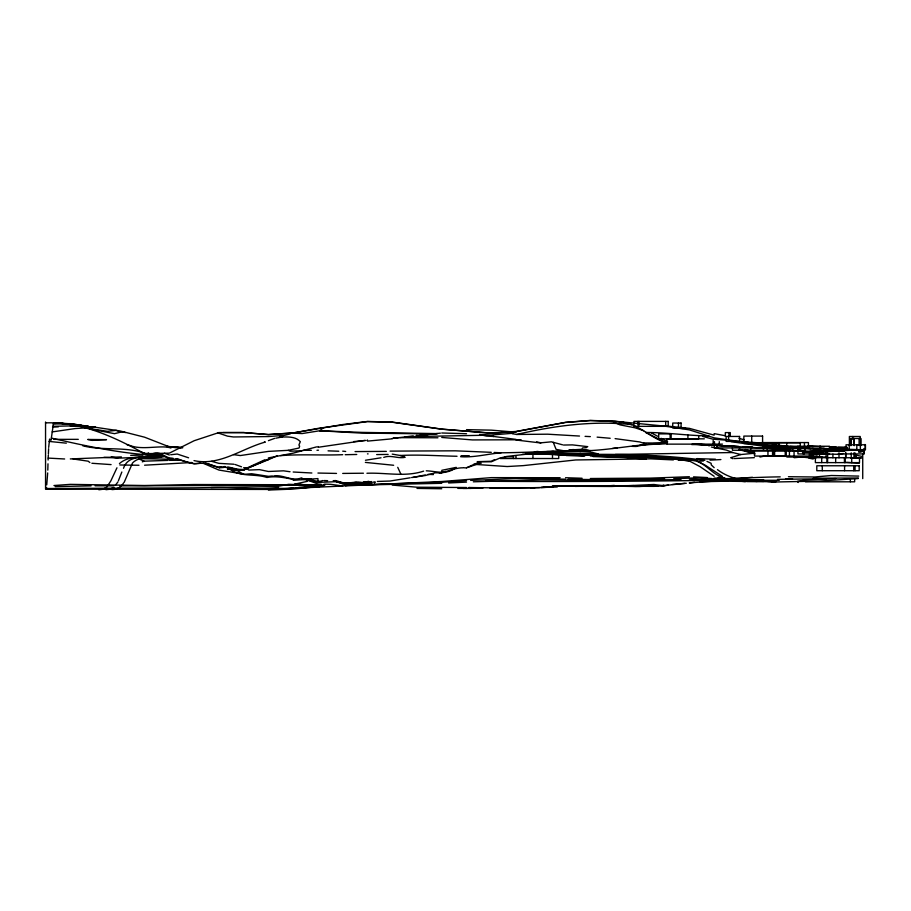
<?xml version="1.0" encoding="UTF-8"?>
<svg xmlns="http://www.w3.org/2000/svg" width="911" height="911" viewBox="0 0 911 911"><rect width="100%" height="100%" fill="white"/><g stroke="black" fill="none" stroke-linecap="round" stroke-linejoin="round"><path stroke-width="1.37" d="M856.283 455.238L861.749 456.343M47.805 470.133L47.987 463.813M668.264 485.073L663.265 485.996L663.254 485.062M47.679 472.946L46.734 484.903M48.397 453.963L48.625 448.69M48.101 460.021L48.329 455.17M48.693 447.369L49.57 439.068M46.62 487.442L46.324 489.173L268.415 489.446L342.707 486.03L367.133 482.545M243.658 467.685L248.339 467.878L247.336 469.028L248.874 470.076L259.384 469.62L268.415 471.488L283.526 470.828L290.017 471.739M121.846 472.012L118.43 480.678M124.158 482.386L132.482 463.039C140.248 454.851 153.822 459.019 163.832 456.696M123.509 468.288C128.986 451.981 150.395 459.52 163.137 456.16M116.961 467.798L110.857 480.883L106.701 487.169L102.738 489.298L98.832 489.776M858.23 478.56L817.93 481.145L774.805 481.999L767.552 481.464M115.31 485.369L117.963 481.851M374.387 483.194L375.309 481.987L373.123 482.113M123.497 483.103C121.049 487.18 116.631 489.697 111.871 489.606M411.578 477.569L425.335 475.519L435.287 472.798L441.357 472.82L441.915 470.281L456.263 467.366M695.617 444.158L782.344 449.237L772.107 448.053L762.245 445.433L775.489 445.832L772.835 444.716M511.287 431.939L513.383 432.85L512.255 433.682L516.696 434.467L547.682 434.194L579.51 436.05M370.823 483.946L372.144 482.819L367.475 483.582L363.409 482.967M119.432 463.585C130.341 453.94 147.24 458.757 160.757 455.99M144.598 452.79L142.036 452.926L145.578 454.635L158.48 455.568C122.37 453.917 86.556 446.185 51.437 438.1M55.195 423.49L54.899 422.647L53.225 423.934L70.318 423.649L81.341 425.278L54.922 422.715M53.419 423.774L51.05 440.241L50.458 439.694M274.644 438.385L268.415 440.662M323.656 427.544L319.681 430.766L302.099 433.568L293.183 433.124M754.149 453.279L740.791 454.543L730.679 457.743L732.956 458.723M194.009 460.613C219.449 466.238 241.506 448.679 265.09 442.12L264.179 442.302L264.953 441.892M454.783 468.413C445.821 475.064 436.005 471.146 426.257 470.816M53.715 423.604L54.011 423.433C68.063 422.932 81.694 426.359 95.678 427.327L85.543 426.61M667.273 443.406L639.864 445.194M114.023 487.146L109.969 489.23L105.915 489.685M494.593 459.577L491.291 461.262L477.239 461.661L479.471 463.3L467.514 467.548M227.773 466.899L235.755 468.789L234.799 469.336L243.658 470.008L267.185 459.679M268.415 459.668L277.081 455.83M243.658 470.008L247.598 468.277M264.964 459.713L243.658 469.507L227.477 468.926L237.68 470.782L243.658 474.369L251.652 473.731L268.415 476.328L272.503 475.975M210.919 487.544C233.341 487.078 256.435 490.118 278.561 487.613L276.933 486.531L194.134 487.829L46.438 488.524M243.658 469.746L268.415 459.702L268.415 457.926L293.183 453.154L316.641 446.868M268.415 459.133L272.332 457.573M142.298 461.866L144.086 461.182L167.988 460.385M466.523 467.719L480.165 461.672L491.291 461.797L499.797 458.074L506.607 456.468L544.846 452.084L589.576 450.649L572.939 449.556L568.544 450.307C596.056 452.813 625.185 445.786 653.267 444.01M584.008 450.512C556.359 450.74 528.756 452.539 501.13 452.79C487.692 453.894 474.244 457.698 460.636 456.718M358.148 482.386L342.707 482.989L338.277 481.372M147.833 453.257L148.687 453.257M290.256 433.921L284.289 435.39M427.487 434.035L425.346 434.661L437.439 433.602L362.043 432.395L319.681 430.766L361.451 433.112L432.326 433.887L416.999 435.606M370.435 484.31L367.475 485.107L345.463 485.13M369.707 484.242L356.007 485.028M318.896 482.352L338.71 481.6M240.39 469.871L231.132 470.099C242.212 477.113 255.057 473.561 266.98 477.478C275.782 475.793 284.471 477.637 293.183 479.402M423.615 471.146C405.441 477.159 386.162 472.57 367.475 473.242L366.928 473.264M233.501 454.635L240.322 455.557L268.415 451.389L288.263 450.33L299.081 448.018L299.628 446.208L298.91 444.967L300.311 441.687C295.415 436.073 286.84 436.961 280.019 437.098L279.506 436.654M425.243 474.984L412.877 477.432M276.933 486.531L288.696 484.31L307.724 485.005M365.459 460.249L381.026 457.789M301.575 479.311L311.05 478.935M361.553 483.126L366.575 482.044L363.694 482.249M553.341 451.344L544.789 452.346L536.784 451.4M516.696 434.467C554.298 425.688 593.038 420.506 631.619 424.606C643.883 429.343 653.836 439.239 666.579 442.94M282.034 437.029L275.874 438.18M704.875 460.328C659.097 454.111 611.839 453.849 565.572 454.703L525.636 453.86M170.687 454.748L177.189 454.031L188.588 457.8M345.03 483.377L356.087 482.488M617.248 447.848L612.534 448.417M322.79 480.518C316.356 483.411 310.48 477.478 303.944 479.573L301.575 477.865C291.873 481.748 283.321 474.46 273.869 475.861M416.168 435.378L416.999 435.242M710.011 460.157L720.897 459.565M364.719 440.446L317.939 447.312L317.939 446.527M681.804 428.466L685.744 428.295M370.048 481.612L365.231 482.078M410.223 477.785L389.976 481.042L377.348 481.452M463.141 467.787C454.726 467.742 447.347 471.83 439.318 473.128M383.736 457.379C390.944 454.635 398.073 458.939 405.167 457.299L400.214 455.489L392.231 454.122M441.755 437.451L472.422 439.922L521.16 439.774M805.301 447.961L776.195 447.016L789.939 450.091M390.056 451.116L455.409 450.82L491.291 452.323M323.576 486.03L293.183 489.07L268.415 490.05M689.388 483.001L694.467 482.306M199.942 463.039L194.134 463.824L175.379 458.814M319.75 486.44L293.183 488.342L276.534 488.467M87.581 427.749L75.192 428.557L52.178 431.916M366.085 440.423L353.684 441.596M734.255 458.563L754.331 457.664M780.226 476.863C749.901 477.182 719.713 479.949 689.388 479.163M371.631 481.577L364.981 482.17M686.347 483.251L672.455 484.436M837.972 454.202L843.324 453.553M316.982 450.285L318.486 450.182M280.634 455.637C301.12 454.042 322.061 455.523 342.707 454.691M286.111 488.877L293.183 488.034M416.999 435.834L440.389 433.146M298.74 487.408L317.939 485.472M280.816 436.517L283.014 436.278L283.617 435.412L268.415 436.563L233.41 436.961L227.477 436.141L217.9 432.884M689.388 482.864L714.156 481.099L774.942 481.771M752.44 477.273L738.923 478.457L714.156 478.73M666.51 442.803L645.648 432.474C666.806 432.44 687.942 435.709 708.94 435.925M664.631 485.426L635.616 486.52L607.307 486.018M541.874 452.22L534.358 452.687M70.318 458.928L121.379 456.912M362.498 482.363L354.231 482.83M413.275 435.948L392.231 438.453M191.754 462.515L144.598 465.202M392.231 438.817L367.475 441.106L367.475 440.002M662.661 443.384L653.096 443.657L667.148 443.452M200.727 463.198C192.506 464.929 184.557 461.376 177.019 458.552M225.7 466.887C217.831 469.723 211.887 463.915 204.918 463.266M699.591 481.668L702.244 481.429M437.94 437.781L399.701 437.667M806.417 446.891L809.344 446.675L808.125 446.561M360.597 482.409L342.707 483.923L333.665 480.666M367.475 481.828L363.5 482.01M648.746 484.777L649.998 485.734L663.276 485.802L653.973 484.493L611.771 486.474L552.203 486.178L634.01 485.609M52.519 427.168L58.361 426.826M614.333 485.392L605.12 486.087L574.716 485.768M759.945 457.037L764.34 456.104L787.104 456.354M836.81 449.18L844.793 449.351M861.658 449.59L815.846 452.323L795.474 450.717M512.642 433.283L491.291 435.025L479.55 434.456L486.485 436.107L493.808 436.483M53.954 485.517L70.318 484.367L144.598 485.517L194.134 484.527L308.339 484.754M293.183 480.325L317.939 478.594L317.939 481.543M388.12 454.43L376.664 454.578M473.72 464.314L507.199 466.534L523.381 465.612L575.729 459.964L650.693 458.848L673.366 459.918M347.057 485.244L346.727 484.037L344.199 484.208L343.8 482.864L333.232 480.598M364.07 482.568L369.046 481.486L367.577 481.464M466.523 480.621L441.755 482.272L363.341 484.754M590.339 486.098L575.126 486.235M829.522 453.826L825.878 454.065L815.846 452.323M70.318 426.132L81.478 426.382M353.719 482.671L359.219 482.329M84.028 425.904L88.435 426.257L70.318 423.786L54.785 422.75M393.472 438.043L398.449 437.747M150.372 456.775L153.173 456.605M470.645 480.382L516.047 478.582L565.572 479.175M502.656 487.977L506.789 487.738L489.788 487.943M557.304 486.975C527.856 488.159 498.294 488.034 468.835 487.51L472.262 488.342L482.91 488.125M835.66 478.571L805.278 480.006L797.41 481.361L798.116 482.5M148.971 456.855L119.842 458.108L103.968 457.345M356.748 454.475L345.212 454.703M540.815 487.613L553.296 486.895M365.379 462.401L393.643 465.27M837.061 449.692L809.811 451.344M581.935 454.714L565.572 455.249L557.874 454.6L562.554 454.84M858.606 451.822L861.362 451.685M351.6 482.625L356.896 482.352M485.062 435.253L404.746 436.722M858.731 451.81L861.396 451.674M644.589 456.935L639.864 456.844L681.166 458.381L697.211 461.273L703.417 460.977M448.633 482.978L466.523 482.113M685.015 483.365L663.219 485.665M628.283 457.174L640.513 457.481L625.003 457.003L611.976 455.534M657.537 485.654L639.864 486.474L617.852 486.007M826.266 478.719L777.436 479.357M350.268 482.648L346.191 483.65L346.727 484.037M345.463 485.905L441.755 481.509L491.291 477.626L560.14 477.717M473.299 481.805L540.815 479.903L615.107 480.439M539.506 487.67L491.291 487.977M386.344 451.378L355.062 451.583M173.079 458.244C165.996 459.064 161.418 450.968 153.344 453.507M673.719 478.696L699.306 477.774L711.844 478.56M171.906 458.518L169.366 458.62L159.835 454.635L145.259 453.507L149.153 453.61M794.164 457.721L799.687 457.197L798.731 456.73M52.622 426.337L76.626 425.767M533.892 452.38L598.39 454.008L592.07 452.346L580.762 451.594L546.702 451.514M813.204 478.218L858.458 477.99M689.388 476.726L650.283 478.127L590.339 478.514M141.159 458.677L175.014 459.303M227.477 468.926L232.054 468.174L224.88 467.275L224.937 466.512L218.891 467.764L221.373 466.819L218.891 467.354L206.433 463.448L201.194 463.278M632.063 456.662L630.799 456.513L640.091 457.356M367.475 482.295L369.49 482.226M714.156 476.305L700.024 466.637L689.092 460.852L664.631 458.005L578.212 454.726M632.393 456.901L631.3 457.117M788.448 476.715L814.935 476.988L831.356 475.508L858.766 476.1M55.184 486.622L91.077 485.87M864.414 449.84L840.101 449.943L816.154 451.754L818.887 452.198M441.755 483.308L346.795 485.358M792.57 478.742L785.544 478.879M574.34 450.888L580.979 450.729M829.078 446.8L836.15 446.891M338.801 451.241L328.062 450.843M130.672 455.329L142.822 455.101M565.993 451.173L556.097 449.385L553.284 442.382M816.302 456.457L821.961 456.969M357.533 485.187L363.398 485.062M714.156 478.15L724.894 477.945C713.768 475.895 707.46 465.214 697.211 461.273L696.926 460.203C653.563 455.204 609.345 454.088 565.572 455.01L564.911 454.999M829.989 447.21L847.036 447.597M160.313 455.785L152.49 455.773M637.859 457.14L638.588 457.128L637.085 456.901M293.183 472.012L311.869 473.003M597.775 486.064L575.205 486.406M66.321 443.167L49.069 441.425M763.68 479.641C670.963 481.019 578.246 481.999 485.483 481.259M777.413 447.643L819.741 449.282M169.366 460.34L178.955 460.26M780.203 448.337L793.583 448.724M551.542 454.133L578.69 454.999L576.663 454.999M342.707 473.424L363.421 473.219M615.335 454.464L732.706 452.539L740.791 454.543M138.962 465.259L119.842 464.986M664.631 478.822L608.275 479.801L568.077 479.254M699.568 481.771L728.162 481.156M560.823 454.737L580.74 454.953L571.504 455.056L578.815 454.988L571.675 455.17L578.815 454.19L577.87 454.122M95.074 485.802L113.021 485.836M797.694 447.335L768.907 446.299L778.768 448.759L789.495 449.727M565.572 455.022L574.078 454.999M302.93 450.307L311.368 450.296M317.939 485.119L119.842 485.87M466.523 487.522L416.999 487.214L392.231 485.062M704.317 438.829L658.71 438.829L658.71 433.875L670.132 433.875L670.132 438.829M697.758 439.182L666.954 439.182L666.954 444.135L722.514 444.135M53.703 439.353L78.289 439.353M761.573 442.564L808.433 442.564L808.433 446.276M761.448 442.814L800.541 442.814M762.188 442.962L779.269 442.962L779.269 445.445M766.049 443.896L754.684 443.418L772.892 446.014M691.711 444.579L705.114 444.579M864.562 444.579L865.222 444.579L865.222 449.749M710.751 445.24L714.987 445.24M790.031 446.253L829.534 446.253L829.534 451.207L772.756 451.104L772.756 456.058M837.972 447.267L847.014 447.312M768.087 447.916L714.315 447.916L714.315 445.445M829.135 448.975L847.025 448.975M790.782 450.25L732.433 450.25L732.433 447.768M862.728 451.617L863.696 451.617M829.158 453.929L797.934 453.929L797.934 450.216M838.587 453.929L864.049 453.929L864.049 448.975M522.458 454.293L566.038 454.293M569.979 454.293L583.689 454.293M461.091 455.705L469.279 455.705M817.304 456.058L754.513 456.058L754.513 451.104L772.539 451.104L772.539 456.058M504.888 456.741L513.428 456.741M786.865 457.037L826.824 457.037M861.681 457.8L815.379 457.664L815.379 462.617L859.494 462.617L859.494 457.664M850.669 458.301L860.838 458.301M500.241 458.529L558.739 458.529L558.739 453.576M696.904 458.609L715.431 459.201M478.252 463.243L481.224 463.243M745.118 480.279L760.15 480.279M764.329 480.291L779.315 480.291M805.438 481.805L854.655 481.805L854.655 479.323M651.638 485.779L658.084 485.779M648.268 486.007L656.159 486.007M623.067 486.155L637.096 486.155M644.977 486.132L654.588 486.132M636.151 486.315L654.417 486.36M543.662 486.964L550.517 486.964M541.669 487.305L545.871 487.305M530.544 487.829L534.803 487.829M457.869 488.387L467.149 488.387M470.122 488.273L478.935 488.273M462.982 488.41L471.317 488.41M223.024 432.566L243.658 432.588L268.415 434.524L293.183 432.953L342.707 424.526L367.475 421.44L392.231 422.078L441.755 429.104L491.291 433.226L516.047 431.632L565.572 422.453L590.339 420.563L615.107 421.349L623.614 422.362L631.619 424.606L622.646 422.248M680.984 479.573L616.189 480.461M632.359 446.379L636.106 446.47L646.423 444.215L639.864 441.96L615.107 438.624M575.24 454.999L575.923 454.999M643.428 442.94L666.954 443.099M783.995 446.322L786.705 446.322L778.768 445.536M582.949 450.797L588.438 450.581C586.263 448.485 556.006 450.991 576.845 450.581L574.226 449.727L581.696 449.305L582.596 447.95L586.354 447.688L586.08 447.13L587.754 446.641L572.45 444.887L563.522 445.046M771.412 481.52L776.4 481.543M590.624 450.615L587.959 450.478M466.523 433.738L441.755 432.987M847.071 448.223L829.762 447.779M526.729 453.291L569.967 454.065M846.376 449.783L812.589 448.554M662.912 443.406L667.364 443.486M844.326 447.392L847.093 447.426M811.245 453.405L826.175 453.632M525.92 453.405L540.815 453.598M808.034 446.014L824.113 446.823M416.999 488.41L441.755 488.763M466.523 429.65L491.291 430.151L516.047 432.167M745.039 441.846L741.577 441.505L748.102 442.177M813.204 453.826L837.972 454.293M317.939 473.048L336.512 473.424M315.104 485.119L317.939 485.187L311.437 485.096M566.323 454.726L625.675 456.274M307.872 484.994L299.104 484.39L319.761 485.461L324.828 485.187L323.291 484.698L324.68 484.14L330.83 484.333L342.707 485.984M800.017 456.878L815.709 458.415M663.265 457.675L590.681 454.452M166.633 446.492L180.902 447.779M525.579 453.325L540.815 453.974M593.095 456.582L626.153 457.55L646.195 459.155M323.997 480.564L327.618 480.666M862.728 449.783L813.204 448.132L778.415 445.525M677.898 459.668L689.388 460.92M64.647 458.985L48.192 458.096M738.923 446.538L692.155 444.158M693.556 476.863L707.346 477.558M757.075 481.498L736.145 479.539M565.572 477.717L582.083 478.252M665.861 457.755L684.514 459.873M590.339 455.944L643.417 458.131L641.446 457.071L618.82 456.138M598.686 455.067L611.793 455.728M615.107 455.819L622.6 456.149M620.63 456.035L628.453 456.582L603.128 455.83M182.246 447.654L167.294 446.401M566.141 455.5L584.68 456.206M775.25 446.094L792.092 446.88M635.81 456.684L599.358 455.033M545.393 454.202L571.334 454.999L550.574 454.179M626.312 456.297L639.864 456.866M160.017 455.318L152.661 454.783L148.345 453.359M738.923 446.618L693.783 444.147M785.692 449.328L756.802 447.734M794.984 450.467L797.535 450.581M530.931 453.245L533.299 453.336M753.841 480.974C740.871 480.769 727.935 477.592 717.458 469.655M758.054 481.156L763.68 481.395L746.849 481.441M590.339 436.62L585.078 436.358M745.802 446.845L752.68 447.164M79.063 425.881L81.5 425.984M615.107 455.694L613.467 455.625M625.663 456.297L635.183 456.753M678.672 460.157L681.326 460.283M111.085 464.599L91.897 463.266M632.951 456.65L637.449 456.866M494.104 452.46L501.13 452.79M427.988 474.346L433.42 474.597M572.45 455.067L583.461 455.614M559.058 454.646L562.36 454.828M602.057 455.033L611.327 455.5L610.472 455.568M599.643 455.022L612.477 455.819M172.077 446.811L182.849 447.688M367.475 453.872L368.09 453.906M743.046 446.88L752.68 447.472M536.283 453.2L541.248 453.427M602.581 455.044L615.13 455.91L606.453 455.42M45.55 422.875C81.284 421.599 114.08 436.813 144.598 453.712L169.366 453.143L194.134 440.73L218.891 432.566L243.658 432.543L268.415 434.604L293.183 432.941L317.939 428.398L367.475 421.588L392.231 422.248L441.755 429.195L491.291 433.101L516.047 431.45L565.572 422.317L590.339 420.438L615.107 421.258L664.631 426.12L689.388 429.878L714.156 437.849L738.923 441.425L763.68 443.179L790.885 446.834M765.058 447.745L767.814 447.927M778.814 448.656L785.692 449.112M605.861 421.053L612.739 421.691L620.072 424.89L635.024 427.794L643.678 430.675M846.49 462.332L859.255 463.198M745.289 481.691L727.547 479.824L718.175 477.353M610.188 438.271L597.115 437.143M601.647 455.09L604.961 455.318M550.95 454.111L556.348 454.498M236.735 469.529L242.611 469.951M842.083 449.442L844.975 449.67M758.203 480.53L763.68 480.974M463.938 467.764L466.523 467.981M813.204 459.053L808.968 458.153M791.864 446.857L786.876 446.401M783.995 449.43L788.448 449.829M783.153 446.959L794.893 448.588M321.287 484.333L317.939 484.014L303.955 478.765M580.58 454.065L583.347 454.338M342.707 451.15L345.679 451.48M774.874 447.825L731.021 441.676M664.631 425.813L689.388 428.364L714.156 435.139L714.156 433.636L725.156 435.709M117.838 457.994L111.21 456.969M769.67 445.912L777.185 446.88M804.732 447.961L810.927 448.69M606.794 455.819L601.123 455.056M771.708 446.288L754.023 443.236M516.047 440.013L540.815 442.985M85.235 427.851L107.43 431.324L116.209 430.356L118.624 431.29M808.501 446.003L813.204 446.595M792.741 450.433L813.216 452.448L802.397 451.936L803.172 452.152M234.002 464.234L218.891 463.357L211.682 461.33M580.762 451.594L574.317 450.638M782.606 448.463L790.668 449.51M457.037 456.263C438.066 455.876 419.106 454.487 400.214 455.489M73.039 458.95L88.196 461.194L89.87 462.537M491.291 436.153L516.047 439.398M780.932 447.688L787.434 448.542M90.178 428.99L114.513 433.67L119.842 432.349L124.021 431.962L125.342 432.6M173.477 447.358L176.21 447.745M95.074 427.236L119.842 430.903L144.598 437.2L169.366 446.868M702.688 436.403L712.812 439.159L725.088 440.059M441.357 472.82L444.75 472.308L445.912 471.591L445.285 471.386M243.658 474.107L218.891 470.053L203.255 463.278M562.486 444.796L551.406 441.824L540.815 442.826L536.625 441.846M798.423 449.077L800.758 449.487M85.213 426.132L87.57 426.599M130.444 445.638L126.8 444.602M753.602 451.651L745.13 449.51M235.152 464.508L241.495 466.808M755.025 453.894L738.923 449.613M168.262 446.629L169.366 446.914M295.483 484.515L294.378 484.219L307.622 481.259L306.05 479.801L317.939 482.306M170.926 448.03C161.6 444.67 142.628 450.421 130.455 445.638M753.636 453.166L741.748 449.818M336.899 481.76L342.707 483.536M738.923 438.282L744.128 439.808M755.857 443.247L763.68 445.536M169.366 454.988L164.39 453.257M142.571 452.482C123.406 446.595 102.066 450.774 82.787 445.786M144.086 461.182L139.03 458.973M300.732 450.694L301.712 450.717L290.245 451.218L288.263 450.33M334.997 480.45L342.707 483.354M819.593 456.4L819.444 454.475L818.146 453.541M732.706 452.539L726.488 450.114L711.343 447.05M697.211 461.273L704.932 465.02L722.309 476.271M706.947 461.353L711.172 463.335L711.24 464.872L714.156 467.65M667.706 441.915L661.147 438.305M650.944 432.668L657.594 436.244M708.12 444.887L709.111 445.969M493.045 435.504L493.637 436.46M397.743 467.332L400.931 474.312M863.822 448.975L863.822 453.929M862.728 449.522L862.728 450.843M862.728 453.462L862.728 478.617M860.838 445.57L860.838 438.498L850.669 438.498L850.669 445.57M860.553 438.498L860.553 445.57M860.36 444.796L860.36 449.749M860.098 439.318L860.246 436.494L849.371 436.494L849.371 444.978M859.119 438.498L859.119 445.57M856.818 444.796L856.818 449.749M856.283 455.329L856.283 457.8M854.973 452.847L854.973 457.8M855.076 465.772L855.076 470.714M854.313 438.498L854.313 445.57M854.074 438.498L854.074 445.57M853.937 452.847L853.937 457.8M853.721 465.772L853.721 470.714M852.798 436.494L852.798 439.318M851.728 457.664L851.728 462.617M851.238 452.847L851.238 457.8M851.136 438.498L851.136 445.57M850.339 479.323L850.339 481.805M849.223 444.796L849.223 449.749M845.863 452.847L845.863 457.8M845.624 452.847L845.624 457.8M845.157 457.664L845.157 462.617M844.588 465.772L844.588 470.714M844.417 457.664L844.417 462.617M838.997 452.847L838.997 457.8M835.66 457.664L835.66 462.617M832.916 454.088L832.916 457.8M827.655 452.847L827.655 457.8M827.598 457.664L827.598 462.617M826.983 457.664L826.983 462.617M826.106 452.847L826.106 457.8M822.28 465.772L822.28 470.714M821.711 457.664L821.711 462.617M820.504 446.253L820.504 451.207M819.741 446.253L819.741 451.207M812.771 453.576L812.771 456.058M811.234 453.576L811.234 456.058M809.503 453.576L809.503 456.058M804.857 446.253L804.857 451.207M804.436 442.564L804.436 446.276M803.98 451.457L803.98 453.929M803.661 451.457L803.661 453.929M803.172 451.457L803.172 453.929M800.279 442.564L800.279 446.276M798.765 446.253L798.765 451.207M797.683 446.253L797.683 451.207M794.05 451.104L794.05 456.058M792.524 447.483L792.524 451.207M790.031 448.724L790.031 451.207M789.427 451.104L789.427 456.058M786.705 442.564L786.705 446.276M786.261 451.104L786.261 456.058M785.225 451.104L785.225 456.058M776.252 442.962L776.252 445.445M774.635 451.104L774.635 456.058M774.213 451.104L774.213 456.058M773.564 442.962L773.564 445.445M767.95 451.104L767.95 456.058M767.256 447.768L767.256 450.25M763.486 447.768L763.486 450.25M751.723 436.084L751.723 443.509M750.653 447.768L750.653 450.25M739.527 447.768L739.527 450.25M730.28 436.312L730.28 432.6L725.327 432.6L725.327 436.312M728.982 432.6L728.982 436.312M728.584 436.449L728.584 441.402M719.291 441.653L719.291 444.135M716.991 445.445L716.991 447.916M716.684 445.445L716.684 447.916M714.486 441.653L714.486 444.135M713.165 440.412L713.165 444.135M698.726 436.358L698.726 438.829M687.919 435.116L687.919 438.829M678.467 423.046L678.467 427.999M671.156 433.875L671.156 438.829M665.702 421.394L665.702 426.348M638.998 421.394L638.998 425.107M637.962 421.394L637.962 425.107M552.499 453.576L552.499 458.529M532.946 453.576L532.946 458.529M515.99 456.047L515.99 458.529M513.474 456.047L513.474 458.529M45.55 421.998L45.55 489.173M106.462 439.637L92.159 440.389L87.775 439.455L106.462 439.637M844.748 450.854L822.997 451.492L844.748 450.854M838.61 449.248L843.313 449.374L838.61 449.248M668.207 421.394L633.942 421.394L633.942 426.348L668.207 426.348L668.207 421.394M681.075 423.046L672.739 423.046L672.739 427.999L681.075 427.999L681.075 423.046M762.587 436.084L743.854 436.084L743.854 443.509L762.587 443.509L762.587 436.084M739.584 436.449L726.147 436.449L726.147 441.402L739.584 441.402L739.584 436.449M865.45 444.796L846.046 444.796L846.046 449.749L865.45 449.749L865.45 444.796M859.198 465.772L816.803 465.772L816.803 470.714L859.198 470.714L859.198 465.772M764.34 456.104L763.68 455.955L764.34 456.104"/></g></svg>
